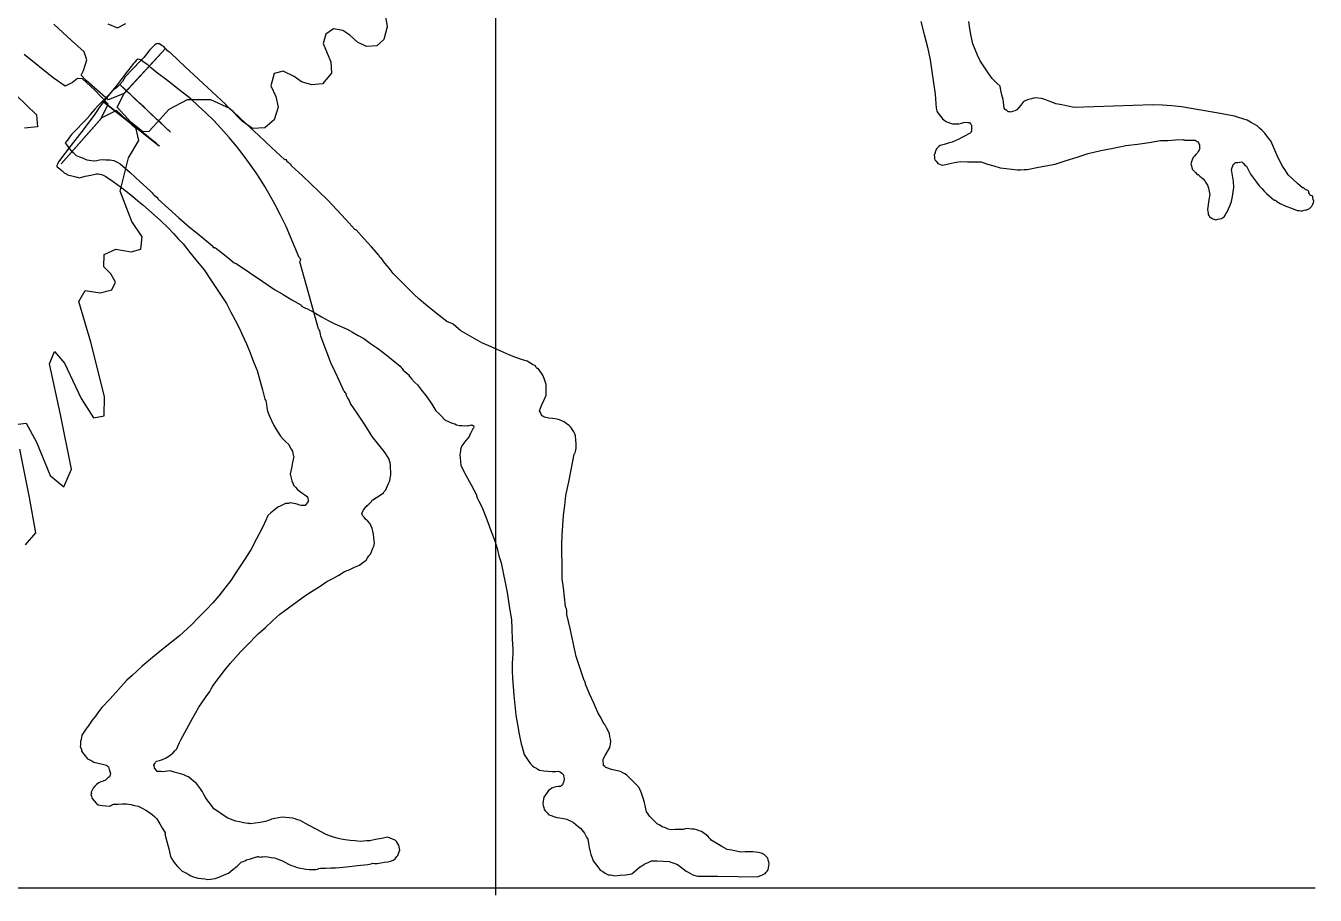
# Model space of a CAD drawing. Header units: millimetres. Extents: x 24.1 to 115.9, y -79.4 to -4.5.
# Drawn here: x 60.4 to 115.9, y -79.4 to -42 of the extents above; entities that cross this region are included whole.
import ezdxf

# ---------------------------------------------------------------- set-up
doc = ezdxf.new("R2010")
doc.units = ezdxf.units.MM

msp = doc.modelspace()

# ---------------------------------------------------------------- linework, layer by layer
at = {"flags": 128}
for points in [[(80.6242, -4.5381), (80.6242, -79.3794)], [(75.898533, -41.561867), (75.96685, -42.003417), (75.827083, -42.5531), (75.516733, -42.8239), (75.077083, -42.846033), (74.690417, -42.660017), (74.358283, -42.355533), (74.06095, -42.155367), (73.660967, -42.09245), (73.321767, -42.320283), (73.212883, -42.718517), (73.375517, -43.143233), (73.5398, -43.509117), (73.562833, -43.999983), (73.186217, -44.453567), (72.726483, -44.498917), (72.284433, -44.367567), (71.956067, -44.144883), (71.489533, -43.9166), (71.102283, -44.014667), (70.96475, -44.54385), (71.171383, -45.0037), (71.270667, -45.46785), (71.097417, -46.002683), (70.7038, -46.349), (70.172217, -46.380167), (69.722183, -46.059483), (69.1944, -45.514983), (68.3778, -45.146333), (67.3571, -45.141483), (66.575783, -45.560267), (66.050117, -46.136317), (65.70535, -46.502333), (65.44735, -46.526783), (64.93945, -46.107267), (64.34355, -45.456317), (64.666633, -44.85015), (66.429933, -42.934967), (66.424867, -42.937617), (64.643933, -44.868483), (63.962717, -45.145), (63.018783, -44.3202), (62.800267, -44.0856), (62.90445, -43.8768), (63.043167, -43.424367), (62.920083, -43.075783), (62.377933, -42.590283), (61.627767, -41.890517)], [(63.950017, -41.87035), (64.359533, -42.050783), (64.722333, -41.85595)], [(98.9327, -41.7761), (99.0754, -42.3325), (99.2086, -42.8818), (99.3351, -43.4264), (99.3993, -43.9203), (99.4711, -44.4128), (99.5489, -44.9049), (99.5601, -45.1047), (99.5718, -45.3045), (99.583, -45.5043), (99.6063, -45.561), (99.6206, -45.6134), (99.6279, -45.6585), (99.7054, -45.767), (99.7824, -45.8699), (99.8577, -45.965), (99.9192, -46.0095), (99.9716, -46.0477), (100.0172, -46.0809), (100.1182, -46.1192), (100.2096, -46.1509), (100.2947, -46.178), (100.3903, -46.1828), (100.477, -46.1831), (100.5567, -46.1772), (100.6725, -46.1446), (100.7834, -46.1206), (100.8881, -46.1043), (100.9445, -46.1159), (100.9922, -46.1283), (101.0352, -46.1415), (101.0607, -46.1778), (101.0865, -46.2141), (101.1127, -46.2502), (101.104, -46.4128), (101.1105, -46.4924), (101.0825, -46.5315), (101.0606, -46.561), (101.0443, -46.5837), (100.7836, -46.7195), (100.5277, -46.847), (100.2783, -46.9667), (100.1044, -47.0148), (99.9303, -47.0625), (99.7568, -47.11), (99.7038, -47.1588), (99.6512, -47.2072), (99.5983, -47.2563), (99.5596, -47.357), (99.5279, -47.4487), (99.5007, -47.5334), (99.5123, -47.606), (99.5226, -47.6713), (99.532, -47.7303), (99.5808, -47.7832), (99.6233, -47.8369), (99.6587, -47.8917), (99.7373, -47.9196), (99.8077, -47.9428), (99.8709, -47.9588), (100.1231, -47.8987), (100.377, -47.8446), (100.6317, -47.7983), (100.9361, -47.8107), (101.2339, -47.8179), (101.5221, -47.8183), (101.7986, -47.9101), (102.0738, -47.9934), (102.3482, -48.071), (102.5961, -48.1066), (102.8362, -48.1355), (103.0676, -48.1589), (103.2225, -48.1545), (103.3693, -48.1513), (103.5099, -48.1496), (103.9141, -48.0653), (104.3109, -47.9884), (104.704, -47.9202), (105.183, -47.764), (105.6564, -47.6083), (106.122, -47.454), (106.6676, -47.3336), (107.2082, -47.2218), (107.7421, -47.1169), (108.2498, -47.0509), (108.7487, -46.9782), (109.2408, -46.9003), (109.5612, -46.8898), (109.8816, -46.8733), (110.1999, -46.8495), (110.2367, -46.8638), (110.2644, -46.8733), (110.2848, -46.876), (110.4416, -46.8855), (110.5895, -46.8882), (110.73, -46.8865), (110.7748, -46.9135), (110.8123, -46.9338), (110.8408, -46.9492), (110.869, -46.9994), (110.8959, -47.0414), (110.9216, -47.078), (110.9173, -47.1391), (110.92, -47.1932), (110.927, -47.2382), (110.8968, -47.3036), (110.8672, -47.3688), (110.8371, -47.4338), (110.7676, -47.5054), (110.7032, -47.57), (110.6456, -47.6256), (110.607, -47.7265), (110.5752, -47.8179), (110.5482, -47.9032), (110.5746, -47.9796), (110.5929, -48.0572), (110.6054, -48.1362), (110.6771, -48.2053), (110.7426, -48.2759), (110.8, -48.3469), (110.8221, -48.3579), (110.8422, -48.3606), (110.8624, -48.3575), (110.9335, -48.4268), (111.0043, -48.4902), (111.0735, -48.5458), (111.1422, -48.6358), (111.203, -48.7269), (111.2578, -48.8191), (111.2992, -48.9537), (111.3349, -49.0888), (111.3624, -49.2262), (111.3229, -49.4479), (111.2624, -49.8671), (111.2746, -49.9453), (111.2862, -50.0187), (111.2965, -50.0833), (111.3225, -50.1195), (111.3415, -50.1507), (111.351, -50.1753), (111.3969, -50.2089), (111.4427, -50.2414), (111.4882, -50.2748), (111.5303, -50.2882), (111.573, -50.3019), (111.6154, -50.315), (111.7058, -50.2867), (111.7898, -50.2677), (111.8682, -50.2552), (111.9042, -50.2289), (111.9404, -50.2033), (111.9765, -50.1774), (112.0204, -50.1101), (112.0572, -50.0497), (112.0896, -49.9982), (112.164, -49.8312), (112.2337, -49.6726), (112.2963, -49.5217), (112.3378, -49.3135), (112.373, -49.1124), (112.4027, -48.92), (112.3762, -48.6625), (112.3412, -48.4057), (112.3009, -48.1499), (112.328, -48.0653), (112.3564, -47.9861), (112.3849, -47.9148), (112.4212, -47.8892), (112.4513, -47.8638), (112.4741, -47.8407), (112.5687, -47.8397), (112.654, -47.8318), (112.7327, -47.8193), (112.8045, -47.889), (112.8748, -47.9523), (112.9445, -48.0079), (113.0023, -48.12), (113.0602, -48.2315), (113.1181, -48.3433), (113.2466, -48.5187), (113.3682, -48.6868), (113.4807, -48.8506), (113.5941, -48.9679), (113.6981, -49.0785), (113.7955, -49.1839), (113.9117, -49.2806), (114.0205, -49.37), (114.1208, -49.4551), (114.1426, -49.4658), (114.1631, -49.4686), (114.1827, -49.4656), (114.2509, -49.5153), (114.3195, -49.5647), (114.3879, -49.6142), (114.6399, -49.7157), (114.8828, -49.8125), (115.1187, -49.9022), (115.2009, -49.909), (115.2766, -49.9175), (115.3447, -49.927), (115.4152, -49.9014), (115.4792, -49.8854), (115.5382, -49.8761), (115.5943, -49.8467), (115.6446, -49.8191), (115.686, -49.7923), (115.7203, -49.7523), (115.7498, -49.7215), (115.772, -49.6979), (115.802, -49.633), (115.8262, -49.5684), (115.8424, -49.5057), (115.8162, -49.4289), (115.7988, -49.3569), (115.7885, -49.2918), (115.746, -49.2788), (115.7098, -49.2642), (115.6811, -49.2482), (115.6519, -49.1926), (115.6298, -49.1419), (115.6167, -49.0975), (115.5919, -49.0671), (115.5678, -49.0446), (115.5452, -49.0283), (115.5233, -49.0174), (115.5028, -49.0144), (115.4831, -49.0176), (115.4584, -48.9873), (115.4343, -48.9653), (115.4116, -48.9481), (115.3897, -48.9377), (115.3693, -48.9349), (115.3496, -48.9381)], [(115.3496, -48.9381), (115.138, -48.7496), (114.933, -48.5604), (114.7352, -48.37), (114.6121, -48.1878), (114.4961, -48.0044), (114.3864, -47.8201), (114.2442, -47.5202), (114.1096, -47.2186), (113.9812, -46.9164), (113.8877, -46.7958), (113.8028, -46.6826), (113.7251, -46.574), (113.6082, -46.4714), (113.4972, -46.3679), (113.3942, -46.2633), (113.2469, -46.1859), (113.1073, -46.1072), (112.9733, -46.0274), (112.7818, -45.9627), (112.5974, -45.9052), (112.4215, -45.8525), (111.6533, -45.7122), (110.8916, -45.5763), (110.1395, -45.4475), (109.7307, -45.411), (109.3224, -45.381), (108.9157, -45.3588), (108.0613, -45.387), (107.2131, -45.4164), (106.3689, -45.4448), (105.526, -45.4714), (105.2547, -45.4134), (104.9904, -45.3607), (104.7347, -45.314), (104.5689, -45.246), (104.4121, -45.184), (104.2621, -45.1269), (104.1156, -45.0957), (103.9707, -45.0723), (103.827, -45.0546), (103.6922, -45.0962), (103.5635, -45.1367), (103.443, -45.1757), (103.3928, -45.2037), (103.3507, -45.2312), (103.3143, -45.2568), (103.2315, -45.3709), (103.1481, -45.4787), (103.0631, -45.5786), (102.9679, -45.6142), (102.8785, -45.6484), (102.797, -45.6814), (102.7543, -45.6681), (102.7191, -45.6596), (102.6922, -45.6576), (102.624, -45.6078), (102.5615, -45.5573), (102.507, -45.5053), (102.4997, -45.3716), (102.4862, -45.2469), (102.4675, -45.1286), (102.4167, -44.9347), (102.3728, -44.7462), (102.3381, -44.5646), (102.2189, -44.4482), (102.1066, -44.3387), (102.0035, -44.2342), (101.8221, -43.9805), (101.6468, -43.7262), (101.4792, -43.4703), (101.3664, -43.2263), (101.2609, -42.9807), (101.1613, -42.7343), (101.0958, -42.4077), (101.0389, -42.0881), (100.9892, -41.7734)], [(84.329, -69.7995), (84.2152, -69.455), (84.0961, -69.1028), (83.9704, -68.505), (83.8371, -67.9016), (83.6974, -67.2901), (83.6974, -67.2104), (83.6914, -67.1309), (83.6777, -67.0513), (83.6717, -67.0255), (83.6576, -66.9915), (83.6374, -66.9518), (83.5981, -66.5535), (83.5521, -66.155), (83.498, -65.7569), (83.4981, -65.3982), (83.492, -65.0398), (83.4782, -64.6812), (83.484, -64.2829), (83.498, -63.8785), (83.5182, -63.4664), (83.5576, -63.0422), (83.6037, -62.61), (83.6571, -62.1719), (83.777, -61.5883), (83.8962, -60.9969), (84.0155, -60.3996), (84.0216, -60.3795), (84.0356, -60.3595), (84.0556, -60.3397), (84.0614, -60.2801), (84.0754, -60.214), (84.0954, -60.1405), (84.0953, -59.9614), (84.0891, -59.7822), (84.0751, -59.6031), (84.0357, -59.5234), (83.9893, -59.4376), (83.936, -59.3439), (83.896, -59.2843), (83.8501, -59.2245), (83.7963, -59.165), (83.7304, -59.1186), (83.6569, -59.0653), (83.5772, -59.0058), (83.4774, -58.9655), (83.3781, -58.9256), (83.2784, -58.8859), (83.0995, -58.8661), (82.9201, -58.8401), (82.7408, -58.8062), (82.701, -58.7866), (82.6615, -58.7662), (82.6213, -58.7467), (82.5955, -58.6806), (82.5619, -58.6071), (82.5218, -58.5276), (82.6071, -58.3085), (82.701, -58.0835), (82.8005, -57.8503), (82.8005, -57.7051), (82.8005, -57.5515), (82.8005, -57.3922), (82.7605, -57.2671), (82.7149, -57.1334), (82.6613, -56.9941), (82.6013, -56.9083), (82.5356, -56.8149), (82.4621, -56.7153), (82.4421, -56.7152), (82.4219, -56.7092), (82.402, -56.6952), (82.3823, -56.6695), (82.3625, -56.6356), (82.3423, -56.5958), (82.2226, -56.5358), (82.1037, -56.4703), (81.9839, -56.3967), (81.7448, -56.3169), (81.5002, -56.2311), (81.247, -56.1377), (80.8488, -55.9587), (80.4444, -55.7794), (80.0322, -55.6001), (79.7332, -55.4352), (79.4348, -55.2616), (79.1359, -55.0827), (79.0302, -54.997), (78.9164, -54.9034), (78.7971, -54.8036), (78.7177, -54.7638), (78.632, -54.724), (78.5384, -54.6839), (78.1996, -54.4253), (77.8612, -54.1603), (77.5227, -53.8878), (77.3236, -53.7088), (77.1243, -53.5231), (76.9246, -53.3301), (76.7001, -53.0916), (76.228, -52.6136), (76.0486, -52.3942), (75.8695, -52.1689), (75.6902, -51.9363), (75.6702, -51.9302), (75.6506, -51.9162), (75.6307, -51.8962), (75.6306, -51.8764), (75.6245, -51.8563), (75.6104, -51.8367), (75.2918, -51.4782), (74.9673, -51.1137), (74.6343, -50.7413), (74.6149, -50.7413), (74.5948, -50.735), (74.5747, -50.7212), (74.1905, -50.3032), (73.798, -49.8791), (73.3997, -49.4468), (73.0412, -49.1084), (72.683, -48.7639), (72.3239, -48.4115), (72.1648, -48.2719), (72.0053, -48.1324), (71.8463, -47.9932), (71.8464, -47.9732), (71.8403, -47.9537), (71.8263, -47.9333), (71.7803, -47.8939), (71.7267, -47.8538), (71.6669, -47.8138), (71.6609, -47.7939), (71.6471, -47.7681), (71.6273, -47.7342), (71.6068, -47.7343), (71.5812, -47.7285), (71.5475, -47.7142), (70.994, -47.2024), (70.4419, -46.6869), (69.8887, -46.1652), (69.3368, -45.6434), (69.2771, -45.6038), (69.2171, -45.5637), (69.2239, -45.5622), (69.1177, -45.464), (69.0717, -45.4045), (69.0181, -45.3445), (68.4342, -44.8029), (67.8508, -44.2574), (67.2613, -43.7058), (66.6679, -43.1545), (66.6218, -43.1145), (66.5682, -43.0743), (66.5084, -43.035), (66.4625, -42.9753), (66.4086, -42.9153), (66.3491, -42.8553), (66.2896, -42.8159), (66.2297, -42.7757), (66.1703, -42.7363), (66.1436, -42.7362), (66.1103, -42.7299), (66.0702, -42.7161), (66.0443, -42.7364), (66.0104, -42.7561), (65.9708, -42.7758), (65.871, -42.8758), (65.7719, -42.9811), (65.6719, -43.0948), (65.6719, -43.1145), (65.6123, -43.1772), (65.4938, -43.3246), (65.3333, -43.4791), (65.0149, -43.8118), (64.6963, -44.15), (64.577, -44.3517), (64.4547, -44.4844), (66.6452, -46.5372), (66.5829, -46.4804), (66.5288, -46.433), (66.461, -46.3652), (66.3486, -46.2623), (66.2336, -46.1472), (66.0332, -45.9766), (65.7502, -45.7018), (65.6677, -45.6246), (65.5012, -45.4675), (65.2954, -45.2726), (65.1398, -45.1371), (65.0558, -45.0505), (64.9908, -44.9881), (64.9069, -44.9083), (64.7661, -44.7823), (64.6023, -44.624), (64.4547, -44.4844), (64.3212, -44.6258), (64.1984, -44.7077), (63.86, -45.0527), (63.5213, -45.405), (63.3792, -45.5518), (63.1829, -45.7835), (63.1767, -45.8032), (63.163, -45.8234), (63.165, -45.8094), (63.1389, -45.8293), (63.11, -45.8948), (63.0832, -45.903), (63.0776, -45.9226), (62.9466, -46.0646), (62.8443, -46.1675), (62.6191, -46.401), (62.3864, -46.64), (62.3009, -46.7593), (62.2071, -46.8783), (62.1077, -46.9982), (62.1932, -47.1178), (62.2867, -47.2375), (62.3864, -47.3567), (62.446, -47.4166), (62.5115, -47.4763), (62.5851, -47.5361), (62.7307, -47.5958), (62.8845, -47.6611), (63.0437, -47.7349), (63.1432, -47.741), (63.2488, -47.7551), (63.3621, -47.7749), (63.4681, -47.7553), (63.5811, -47.7349), (63.7007, -47.7151), (63.8603, -47.7214), (64.0254, -47.7349), (64.1986, -47.7551), (64.2842, -47.7946), (64.378, -47.8406), (64.4772, -47.8944), (64.9017, -48.2788), (65.3338, -48.6712), (65.7725, -49.0692), (65.8118, -49.109), (65.8518, -49.1547), (65.8916, -49.2088), (65.9375, -49.2486), (65.991, -49.2881), (66.051, -49.3282), (66.0709, -49.3539), (66.0906, -49.3876), (66.1108, -49.4279), (66.5546, -49.8261), (67.0069, -50.224), (67.465, -50.6224), (67.7899, -50.8871), (68.1222, -51.1601), (68.461, -51.4388), (68.4609, -51.4587), (68.4668, -51.4787), (68.4806, -51.4987), (68.5068, -51.4987), (68.5405, -51.5046), (68.5802, -51.5186), (68.8394, -51.7237), (69.104, -51.9368), (69.377, -52.1558), (69.4169, -52.1756), (69.4625, -52.1958), (69.5162, -52.2152), (70.0399, -52.574), (70.5723, -52.9385), (71.1099, -53.3105), (71.488, -53.5294), (71.8668, -53.7486), (72.2449, -53.9675), (72.2708, -53.9938), (72.3048, -54.0277), (72.3445, -54.0676), (72.3903, -54.0874), (72.4443, -54.1072), (72.5041, -54.1272), (72.8224, -54.3063), (73.1414, -54.4857), (73.46, -54.6646), (73.7189, -54.7842), (74.2366, -55.0232), (74.4755, -55.1486), (74.7147, -55.2823), (74.9537, -55.4215), (75.2524, -55.6267), (75.5508, -55.8399), (75.85, -56.0587), (76.0692, -56.2381), (76.2939, -56.423), (76.527, -56.6161), (76.5671, -56.6622), (76.6065, -56.7158), (76.6465, -56.7756), (76.7263, -56.841), (76.8119, -56.9152), (76.9057, -56.9945), (76.9056, -57.0146), (76.9112, -57.0346), (76.9251, -57.0544), (77.0309, -57.174), (77.1444, -57.2933), (77.2638, -57.4125), (77.4432, -57.6378), (77.6225, -57.8709), (77.802, -58.1098), (77.8814, -58.249), (77.9672, -58.3886), (78.0606, -58.528), (78.1802, -58.6476), (78.2995, -58.7666), (78.4195, -58.8864), (78.4982, -58.943), (78.5693, -58.9712), (78.6671, -59.0262), (78.7543, -59.0664), (78.8723, -59.0946), (78.9434, -59.1294), (79.0761, -59.1603), (79.1954, -59.1643), (79.2758, -59.1778), (79.4087, -59.1698), (79.4568, -59.1711), (79.4823, -59.1617), (79.5292, -59.1484), (79.5654, -59.1403), (79.5936, -59.143), (79.615, -59.1456), (79.6377, -59.151), (79.6511, -59.1577), (79.6809, -59.1675), (79.6939, -59.2153), (79.674, -59.2704), (79.6445, -59.3119), (79.588, -59.4237), (79.5453, -59.5023), (79.5132, -59.572), (79.489, -59.631), (79.4352, -59.7027), (79.3696, -59.7884), (79.2956, -59.8823), (79.216, -59.9816), (79.1767, -60.0382), (79.143, -60.1119), (79.1163, -60.2008), (79.1163, -60.2666), (79.1102, -60.3401), (79.0965, -60.4196), (79.1025, -60.5649), (79.1163, -60.7187), (79.1364, -60.8781), (79.3555, -61.2962), (79.5803, -61.7201), (79.8135, -62.1526), (79.8138, -62.1922), (79.8197, -62.2323), (79.8334, -62.272), (79.9133, -62.4173), (79.9929, -62.5707), (80.0724, -62.7301), (80.2519, -63.2074), (80.4311, -63.6857), (80.6105, -64.1639), (80.6903, -64.4624), (80.7756, -64.7672), (80.8692, -65.0799), (80.9492, -65.4982), (81.0349, -65.9222), (81.1283, -66.3544), (81.1881, -66.7327), (81.248, -67.1174), (81.3078, -67.5093), (81.3278, -67.9277), (81.3474, -68.352), (81.3675, -68.7844), (81.3675, -68.9834), (81.3616, -69.1884), (81.3474, -69.4016), (81.3476, -69.72), (81.3535, -70.039), (81.4076, -70.7757), (81.4535, -71.2), (81.5072, -71.6319), (81.5729, -72.0362), (81.647, -72.4486), (81.7267, -72.8668), (81.7664, -73.0122), (81.812, -73.1655), (81.8658, -73.3244), (81.9456, -73.4504), (82.0312, -73.5836), (82.1246, -73.7229), (82.1709, -73.7629), (82.2241, -73.8087), (82.2837, -73.8626), (82.3641, -73.902), (82.4435, -73.9483), (82.5232, -74.0018), (82.7025, -74.0216), (82.8816, -74.0414), (83.0607, -74.0617), (83.1405, -74.0616), (83.2263, -74.0557), (83.3196, -74.0412), (83.3655, -74.0617), (83.4193, -74.0875), (83.479, -74.1216), (83.4989, -74.1414), (83.5246, -74.1669), (83.5585, -74.2009), (83.5587, -74.2466), (83.565, -74.3003), (83.5785, -74.3602), (83.5786, -74.4061), (83.5726, -74.4598), (83.5586, -74.5194), (83.5193, -74.5794), (83.4732, -74.639), (83.4194, -74.6989), (83.3196, -74.7049), (83.22, -74.7189), (83.1205, -74.7385), (83.0547, -74.7786), (82.9812, -74.8243), (82.9016, -74.8782), (82.8417, -74.9636), (82.7759, -75.0575), (82.7025, -75.157), (82.6965, -75.2427), (82.6827, -75.336), (82.6629, -75.4357), (82.6827, -75.5154), (82.7025, -75.601), (82.7224, -75.6947), (82.7823, -75.7604), (82.848, -75.8341), (82.9214, -75.9139), (83.0271, -75.9534), (83.1406, -75.9936), (83.2603, -76.0331), (83.3998, -76.0528), (83.545, -76.0792), (83.6981, -76.1126), (83.7843, -76.1526), (83.8777, -76.1984), (83.9772, -76.2522), (84.0769, -76.332), (84.1825, -76.4173), (84.2959, -76.5107), (84.3417, -76.571), (84.3954, -76.6363), (84.4553, -76.71), (84.495, -76.7901), (84.5408, -76.8756), (84.5945, -76.9688), (84.6204, -77.1483), (84.6544, -77.3274), (84.6942, -77.5069), (84.7336, -77.6321), (84.7798, -77.7653), (84.8336, -77.905), (84.9334, -78.0304), (85.0328, -78.1642), (85.1327, -78.3032), (85.2379, -78.3631), (85.3515, -78.4286), (85.4709, -78.5027), (85.5567, -78.5082), (85.6503, -78.5225), (85.7499, -78.5422), (85.9887, -78.5224), (86.2338, -78.4965), (86.4867, -78.4625), (86.586, -78.3766), (86.692, -78.2836), (86.8051, -78.1837), (86.8711, -78.1437), (86.9447, -78.0981), (87.0243, -78.0442), (87.2296, -77.9585), (87.3431, -77.9047), (87.5877, -77.9048), (87.8411, -77.9109), (88.0996, -77.9248), (88.2191, -77.9644), (88.3386, -78.0104), (88.458, -78.0643), (88.5775, -78.1497), (88.7034, -78.2431), (88.8367, -78.3427), (88.9224, -78.3889), (89.0161, -78.4425), (89.1157, -78.5024), (89.1811, -78.5221), (89.2549, -78.5421), (89.3347, -78.5618), (90.1909, -78.5618), (91.0473, -78.5673), (91.9035, -78.5816), (92.0033, -78.5418), (92.109, -78.4961), (92.2222, -78.4422), (92.2623, -78.3964), (92.3081, -78.3424), (92.3618, -78.2831), (92.3678, -78.203), (92.3815, -78.1175), (92.4013, -78.0237), (92.3815, -77.9445), (92.3618, -77.8647), (92.3417, -77.7849), (92.296, -77.739), (92.2422, -77.6854), (92.1822, -77.6257), (92.1425, -77.6058), (92.103, -77.586), (92.0628, -77.5661), (91.9436, -77.5457), (91.8239, -77.526), (91.7042, -77.5062), (91.5392, -77.5062), (91.3658, -77.5122), (91.1868, -77.526), (90.9874, -77.4864), (90.7887, -77.4464), (90.5893, -77.4066), (90.3702, -77.2811), (90.1452, -77.1478), (89.912, -77.0086), (89.8723, -76.9626), (89.8266, -76.9093), (89.7727, -76.8494), (89.6868, -76.7835), (89.5932, -76.7097), (89.4935, -76.63), (89.3941, -76.604), (89.2886, -76.5706), (89.1752, -76.5306), (89.0694, -76.5306), (88.9562, -76.5246), (88.8366, -76.5104), (88.7966, -76.5169), (88.751, -76.5307), (88.6973, -76.5502), (88.5317, -76.5504), (88.3588, -76.5566), (88.1793, -76.5705), (88.0598, -76.5308), (87.9345, -76.4848), (87.801, -76.4312), (87.7354, -76.3912), (87.6613, -76.3515), (87.582, -76.3117), (87.4822, -76.2122), (87.3769, -76.1067), (87.2632, -75.9933), (87.2234, -75.9333), (87.1775, -75.8674), (87.1241, -75.7938), (87.0839, -75.5949), (87.0381, -75.3954), (86.9842, -75.1961), (86.9245, -75.0371), (86.8589, -74.8777), (86.785, -74.7185), (86.6199, -74.553), (86.4464, -74.3801), (86.2674, -74.2006), (86.188, -74.161), (86.1022, -74.1154), (86.0083, -74.0614), (85.8093, -74.0159), (85.61, -73.9616), (85.4107, -73.9019), (85.3709, -73.876), (85.3255, -73.8422), (85.2716, -73.8024), (85.2714, -73.7167), (85.2656, -73.6234), (85.2514, -73.5235), (85.3511, -73.3643), (85.4509, -73.1988), (85.55, -73.0259), (85.5563, -72.9461), (85.5701, -72.8606), (85.5902, -72.7668), (85.5701, -72.6609), (85.5501, -72.5477), (85.5304, -72.4282), (85.4704, -72.3028), (85.4047, -72.1694), (85.3312, -72.0302), (85.3253, -72.03), (85.3109, -72.0239), (85.2913, -72.0101), (85.2115, -71.8507), (85.1259, -71.6855), (85.0323, -71.5122), (84.8527, -71.1141), (84.6737, -70.7094), (84.4945, -70.2972), (84.4944, -70.2577), (84.4883, -70.2174), (84.4744, -70.1778), (84.4686, -70.1719), (84.4546, -70.1581), (84.4348, -70.1382), (84.329, -69.7995)], [(65.2761, -46.9019), (65.157333, -46.388058), (64.324317, -45.611467), (63.681467, -45.9236), (61.944533, -47.8912), (61.939233, -47.89735), (63.654967, -45.95435), (63.959033, -45.334283), (63.367117, -44.712), (62.850017, -44.245017), (62.635683, -44.22075), (62.424833, -44.397383), (62.110017, -44.564367), (61.589033, -44.20115), (60.342283, -43.191217)], [(69.8438, -77.896), (69.9172, -77.8557), (70.0904, -77.808), (70.2525, -77.7603), (70.406, -77.7132), (70.4299, -77.7166), (70.4484, -77.7259), (70.4631, -77.7395), (70.543, -77.7328), (70.6131, -77.725), (70.6738, -77.7184), (70.8248, -77.7322), (70.9704, -77.7517), (71.112, -77.7752), (71.2364, -77.8179), (71.3503, -77.8621), (71.4546, -77.9049), (71.5837, -77.9715), (71.7123, -78.0378), (71.8416, -78.104), (71.9508, -78.1329), (72.055, -78.1677), (72.1549, -78.2068), (72.316, -78.2299), (72.4662, -78.2532), (72.6077, -78.277), (72.7118, -78.2736), (72.8045, -78.2704), (72.8889, -78.2681), (72.9594, -78.2517), (73.0292, -78.2351), (73.0989, -78.219), (73.3243, -78.2116), (73.541, -78.2046), (73.7466, -78.1982), (74.2196, -78.1507), (74.6831, -78.1019), (75.1366, -78.0551), (75.2067, -78.0388), (75.2764, -78.0226), (75.3465, -78.0061), (75.4131, -78.0136), (75.4736, -78.0164), (75.53, -78.0146), (75.6939, -77.9853), (75.8524, -77.9617), (76.0068, -77.9427), (76.114, -77.9071), (76.2158, -77.8657), (76.3127, -77.8204), (76.3433, -77.7673), (76.3799, -77.7197), (76.4208, -77.676), (76.4463, -77.5905), (76.4761, -77.5091), (76.5115, -77.4336), (76.4954, -77.3635), (76.479, -77.2936), (76.4626, -77.2236), (76.4081, -77.1454), (76.3591, -77.0722), (76.315, -77.0031), (76.1951, -76.9644), (76.0872, -76.9259), (75.9868, -76.8864), (75.7207, -76.9374), (75.4632, -76.9879), (75.217, -77.0378), (75.0764, -77.0426), (74.9398, -77.0513), (74.8095, -77.0653), (74.5833, -77.0441), (74.3653, -77.023), (74.1589, -77.0012), (73.9788, -76.9607), (73.8085, -76.9177), (73.6478, -76.877), (73.524, -76.8342), (73.4098, -76.7904), (73.3058, -76.7467), (72.9373, -76.5569), (72.5748, -76.3615), (72.216, -76.1618), (72.1067, -76.133), (72.0028, -76.0981), (71.9025, -76.059), (71.7475, -76.05), (71.5962, -76.0366), (71.4506, -76.0172), (71.2871, -76.0461), (71.1328, -76.0742), (70.9886, -76.1027), (70.8956, -76.1435), (70.8078, -76.1784), (70.724, -76.2096), (70.4996, -76.245), (70.2795, -76.2758), (70.0648, -76.3009), (70.0409, -76.2976), (70.0221, -76.2883), (69.9839, -76.2793), (69.9698, -76.2857), (69.9657, -76.2901), (69.7862, -76.2577), (69.6158, -76.2267), (69.4554, -76.1936), (69.3317, -76.1511), (69.2174, -76.107), (69.1133, -76.0637), (68.9116, -75.929), (68.7104, -75.7947), (68.5086, -75.6605), (68.4053, -75.5173), (68.3027, -75.3854), (68.2001, -75.2615), (68.1399, -75.1507), (68.0798, -75.0401), (68.0204, -74.9293), (67.9315, -74.7995), (67.8432, -74.6813), (67.7555, -74.5714), (67.6339, -74.4768), (67.5239, -74.3818), (67.4219, -74.2861), (67.3263, -74.251), (67.2409, -74.2169), (67.1649, -74.1818), (66.9747, -74.1313), (66.7958, -74.0806), (66.6247, -74.0302), (66.5167, -74.0377), (66.4142, -74.0509), (66.3162, -74.0679), (66.2214, -74.061), (66.1368, -74.055), (66.0618, -74.0476), (66.0278, -73.9969), (65.9928, -73.9558), (65.9591, -73.9242), (65.9535, -73.8725), (65.942, -73.8261), (65.9263, -73.7842), (65.9624, -73.717), (65.9972, -73.6598), (66.034, -73.6121), (66.1696, -73.5751), (66.2991, -73.5327), (66.4242, -73.487), (66.4934, -73.4424), (66.5624, -73.3979), (66.6314, -73.3531), (66.737, -73.2613), (66.8327, -73.1681), (66.9186, -73.0766), (66.9745, -72.9382), (67.0325, -72.8093), (67.0894, -72.6904), (67.342, -72.2176), (67.5991, -71.7483), (67.8616, -71.2851), (68.023, -71.0545), (68.1811, -70.8282), (68.333, -70.608), (68.3902, -70.4977), (68.4488, -70.3969), (68.5063, -70.3061), (68.7362, -70.0032), (68.9707, -69.7042), (69.2105, -69.4103), (69.4415, -69.1438), (69.6732, -68.8882), (69.9048, -68.6414), (70.0782, -68.4765), (70.2462, -68.3063), (70.4097, -68.132), (70.7249, -67.8545), (71.0359, -67.5726), (71.3407, -67.2849), (71.7223, -67.0153), (72.0983, -66.7398), (72.4695, -66.4602), (72.779, -66.2671), (73.0773, -66.0747), (73.3674, -65.8821), (73.626, -65.7427), (73.8794, -65.5982), (74.128, -65.4488), (74.3507, -65.3576), (74.5646, -65.266), (74.7672, -65.175), (74.8638, -65.1015), (74.96, -65.028), (75.0564, -64.9544), (75.1194, -64.8583), (75.1816, -64.7715), (75.2451, -64.695), (75.2974, -64.5604), (75.3497, -64.438), (75.4023, -64.3234), (75.4123, -64.1964), (75.4106, -64.1401), (75.3917, -63.9857), (75.3729, -63.8395), (75.3545, -63.7046), (75.3186, -63.5976), (75.2772, -63.4963), (75.2323, -63.3989), (75.1295, -63.2753), (75.0371, -63.1893), (74.9693, -63.1079), (74.8973, -63.0294), (74.8782, -62.9412), (74.9467, -62.812), (74.9699, -62.7669), (75.0522, -62.6582), (75.0703, -62.6473), (75.1098, -62.6109), (75.1396, -62.5746), (75.1659, -62.552), (75.1984, -62.525), (75.22, -62.5022), (75.2437, -62.4817), (75.2853, -62.4293), (75.3242, -62.3833), (75.3508, -62.3564), (75.5014, -62.259), (75.6574, -62.1597), (75.8089, -62.0562), (75.8398, -62.003), (75.8722, -61.9598), (75.9036, -61.9265), (75.9598, -61.7879), (76.0174, -61.659), (76.0746, -61.5403), (76.0899, -61.4458), (76.1064, -61.3607), (76.1226, -61.2856), (76.1182, -61.1444), (76.1136, -61.0035), (76.1091, -60.8629), (76.0878, -60.7693), (76.0651, -60.6854), (76.0447, -60.6113), (75.9746, -60.4912), (75.9062, -60.3808), (75.8369, -60.2799), (75.6608, -60.0604), (75.4893, -59.8443), (75.3232, -59.6343), (75.0114, -59.1508), (74.7011, -58.6762), (74.3899, -58.2127), (74.3254, -58.0782), (74.2592, -57.9536), (74.195, -57.8382), (74.1939, -57.8104), (74.1936, -57.7907), (74.1932, -57.7822), (74.1638, -57.7356), (74.134, -57.6997), (74.105, -57.6725), (73.9187, -57.2596), (73.7311, -56.8572), (73.5449, -56.4645), (73.396, -56.0787), (73.2527, -55.6989), (73.1142, -55.3227), (73.0972, -55.2334), (73.0808, -55.155), (73.0644, -55.085), (73.0449, -55.0477), (73.0243, -55.0197), (73.0057, -55.0023), (72.8032, -54.2801), (72.6013, -53.5584), (72.4035, -52.8407), (72.2088, -52.1253), (72.2217, -52.0827), (72.2343, -52.04), (72.247, -51.9974), (72.2176, -51.9701), (72.1933, -51.947), (72.1743, -51.9292), (71.9913, -51.4842), (71.8075, -51.0391), (71.6245, -50.5942), (71.3742, -50.1134), (71.1254, -49.6423), (70.8751, -49.1809), (70.6963, -48.8768), (70.5133, -48.5766), (70.325, -48.2827), (70.0445, -47.8917), (69.765, -47.5119), (69.4851, -47.1403), (69.159, -46.7602), (68.8269, -46.386), (68.4914, -46.0166), (68.1614, -45.7072), (67.8376, -45.4034), (67.5179, -45.1035), (67.017, -44.7156), (66.5213, -44.332), (66.0303, -43.9535), (65.9048, -43.8548), (65.7841, -43.7501), (65.6678, -43.6412), (65.5571, -43.5643), (65.4518, -43.493), (65.3512, -43.4259), (65.3084, -43.4129), (65.2378, -43.4013), (65.1633, -43.4599), (65.1004, -43.5184), (65.046, -43.5764), (64.6943, -44.0387), (64.3428, -44.5007), (63.9526, -44.9734), (63.8749, -45.0713), (63.7618, -45.2271), (66.1584, -47.1279), (66.1525, -47.1226), (66.1643, -47.1334), (66.0371, -47.0211), (65.8537, -46.8847), (65.6045, -46.6803), (65.4285, -46.5446), (65.21, -46.3795), (65.0527, -46.2415), (64.9112, -46.1417), (64.6549, -45.933), (64.2366, -45.6008), (63.7618, -45.2271), (63.5764, -45.4703), (63.467, -45.6407), (63.3826, -45.7568), (62.8787, -46.4309), (62.3732, -47.0955), (61.8682, -47.7501), (61.8282, -47.8215), (61.7882, -47.8933), (61.7484, -47.9652), (61.7491, -47.993), (61.7543, -48.017), (61.7647, -48.0349), (61.8758, -48.1202), (61.9773, -48.207), (62.0688, -48.293), (62.1261, -48.3195), (62.1749, -48.3458), (62.2122, -48.373), (62.3925, -48.4137), (62.563, -48.4561), (62.7234, -48.4972), (62.9705, -48.4373), (63.2128, -48.3833), (63.4511, -48.3331), (63.5312, -48.3348), (63.6063, -48.3424), (63.6769, -48.3545), (63.7447, -48.3903), (63.806, -48.4206), (63.8633, -48.4471), (64.1758, -48.6665), (64.4835, -48.8919), (64.7861, -49.1219), (65.0136, -49.3075), (65.2348, -49.4881), (65.4518, -49.6643), (65.8243, -49.9946), (66.1921, -50.3309), (66.5551, -50.6714), (66.7694, -50.9), (66.9776, -51.1231), (67.1822, -51.3418), (67.4802, -51.723), (67.7839, -52.0976), (68.0917, -52.4681), (68.413, -52.9611), (68.7329, -53.444), (69.0538, -53.9167), (69.2342, -54.2778), (69.4189, -54.6335), (69.6092, -54.9839), (69.7109, -55.2158), (69.8111, -55.4382), (69.9123, -55.6508), (70.0657, -56.0403), (70.2189, -56.4213), (70.3714, -56.7912), (70.4839, -57.2161), (70.5955, -57.6296), (70.707, -58.0346), (70.722, -58.0675), (70.737, -58.0901), (70.7705, -58.2582), (70.7934, -58.4082), (70.822, -58.5522), (70.9035, -58.7569), (70.9857, -58.9513), (71.0664, -59.1362), (71.1702, -59.308), (71.274, -59.4677), (71.3775, -59.6194), (71.4945, -59.7481), (71.6106, -59.8655), (71.7268, -59.9745), (71.7826, -60.0813), (71.8363, -60.1783), (71.8913, -60.265), (71.9085, -60.3545), (71.9245, -60.433), (71.9413, -60.5028), (71.8928, -60.7584), (71.8446, -61.005), (71.7956, -61.2403), (71.8118, -61.3102), (71.8241, -61.3761), (71.8303, -61.4366), (71.8659, -61.5439), (71.9029, -61.6414), (71.9384, -61.7291), (72.0155, -61.821), (72.0947, -61.9028), (72.1715, -61.975), (72.2972, -62.0658), (72.4164, -62.1503), (72.5318, -62.2311), (72.5481, -62.3012), (72.5603, -62.367), (72.5663, -62.4273), (72.522, -62.495), (72.4758, -62.5527), (72.4307, -62.6008), (72.3464, -62.6036), (72.2659, -62.602), (72.1911, -62.5945), (72.1341, -62.568), (72.0812, -62.5458), (72.0341, -62.5291), (71.9436, -62.518), (71.864, -62.506), (71.7934, -62.4943), (71.7517, -62.5098), (71.7142, -62.521), (71.6817, -62.526), (71.6434, -62.5177), (71.611, -62.5144), (71.5828, -62.5151), (71.472, -62.5753), (71.3652, -62.6307), (71.264, -62.6808), (71.1029, -62.8027), (70.9522, -62.9257), (70.8329, -63.0317), (70.8094, -63.0739), (70.7916, -63.126), (70.7716, -63.18), (70.5881, -63.5754), (70.3397, -64.0442), (70.0967, -64.5071), (69.815, -64.953), (69.529, -65.3943), (69.2371, -65.8309), (68.9803, -66.1633), (68.7226, -66.4868), (68.4651, -66.7993), (68.155, -67.1094), (67.8509, -67.4248), (67.5512, -67.7443), (67.3733, -67.9052), (67.1994, -68.0615), (67.0307, -68.2116), (66.4855, -68.6477), (65.9496, -69.0822), (65.4241, -69.5172), (65.2051, -69.7215), (64.9861, -69.9258), (64.7672, -70.1302), (64.4093, -70.5318), (64.0502, -70.9235), (63.6917, -71.3057), (63.5469, -71.4892), (63.4073, -71.6672), (63.2722, -71.8403), (63.1238, -72.0564), (62.9757, -72.2726), (62.8279, -72.4885), (62.8126, -72.5837), (62.7913, -72.673), (62.7658, -72.7579), (62.7686, -72.8426), (62.7669, -72.923), (62.7596, -72.9979), (62.8051, -73.0947), (62.8206, -73.1371), (62.817, -73.1609), (62.8116, -73.1752), (62.8075, -73.1795), (62.8957, -73.2898), (62.9837, -73.3994), (63.0722, -73.5093), (63.1676, -73.5525), (63.258, -73.602), (63.344, -73.6555), (63.5283, -73.692), (63.7085, -73.7325), (63.8836, -73.7792), (63.9129, -73.8066), (63.9416, -73.8335), (63.9706, -73.8607), (64.0021, -73.9643), (64.0331, -74.0563), (64.0642, -74.14), (64.0421, -74.1926), (64.0251, -74.2393), (64.0123, -74.2823), (63.9478, -74.3307), (63.8929, -74.3803), (63.8478, -74.4284), (63.7408, -74.4643), (63.6431, -74.5013), (63.5553, -74.5365), (63.4635, -74.6141), (63.3816, -74.6928), (63.3093, -74.7697), (63.2828, -74.8271), (63.2566, -74.8842), (63.2304, -74.9415), (63.2311, -74.9692), (63.2364, -74.9935), (63.2467, -75.0115), (63.233, -75.0261), (63.2235, -75.0362), (63.2194, -75.0405), (63.2356, -75.1103), (63.2518, -75.1718), (63.2672, -75.2221), (63.355, -75.3235), (63.4426, -75.4138), (63.5296, -75.4953), (63.6994, -75.5181), (63.8647, -75.5366), (64.0244, -75.5501), (64.08, -75.5197), (64.1352, -75.49), (64.1906, -75.4602), (64.388, -75.4542), (64.5765, -75.4479), (64.7535, -75.4423), (64.9299, -75.4788), (65.0942, -75.5159), (65.2505, -75.5529), (65.4181, -75.6365), (65.5798, -75.7257), (65.7378, -75.8192), (65.8492, -75.9046), (65.9552, -75.9955), (66.057, -76.0911), (66.1764, -76.3039), (66.2952, -76.5061), (66.4143, -76.6994), (66.4108, -76.7234), (66.4061, -76.7378), (66.4018, -76.7424), (66.4821, -77.0638), (66.5631, -77.3852), (66.6436, -77.7065), (66.7035, -77.8173), (66.7676, -77.9237), (66.8369, -78.0245), (66.9392, -78.1393), (67.0413, -78.2436), (67.1428, -78.3387), (67.2719, -78.405), (67.397, -78.4758), (67.5161, -78.5521), (67.6257, -78.5811), (67.7251, -78.6118), (67.815, -78.6412), (67.9661, -78.6549), (68.1115, -78.6742), (68.2533, -78.6976), (68.3619, -78.6901), (68.4639, -78.6769), (68.5621, -78.6594), (68.7626, -78.5827), (68.9517, -78.5066), (69.1325, -78.4297), (69.3205, -78.279), (69.5032, -78.1222), (69.6814, -77.9618), (69.7646, -77.9306), (69.8438, -77.896)], [(60.001767, -44.9397), (60.880317, -45.787567), (60.912867, -46.302167), (60.366, -46.360233)], [(60.081117, -59.10495), (60.4287, -59.067633), (60.8743, -59.884583), (61.4573, -61.311633), (62.056, -61.795517), (62.384117, -61.0357), (61.905317, -58.693317), (61.43215, -56.505517), (61.645483, -55.9783), (62.0797, -56.4861), (62.790125, -58.006975), (63.322733, -58.834617), (63.787283, -58.748367), (63.80585, -57.9199), (63.2123, -55.580267), (62.696783, -53.826517), (62.9654, -53.346933), (63.616533, -53.453517), (64.123583, -53.323733), (64.2711, -52.991017), (64.072517, -52.638083), (63.7689, -52.339167), (63.786967, -51.809367), (64.28595, -51.5711), (64.943567, -51.688683), (65.360233, -51.577167), (65.423817, -51.04395), (64.972133, -50.37685), (64.478933, -49.075167), (64.837592, -47.646875), (65.2761, -46.9019)], [(60.404867, -64.296667), (60.843133, -63.781483), (60.58015, -62.255867), (60.161083, -60.178933)], [(24.2654, -79.0635), (115.8972, -79.0635)]]:
    msp.add_lwpolyline(points, dxfattribs=at)

doc.saveas('drawing.dxf')
